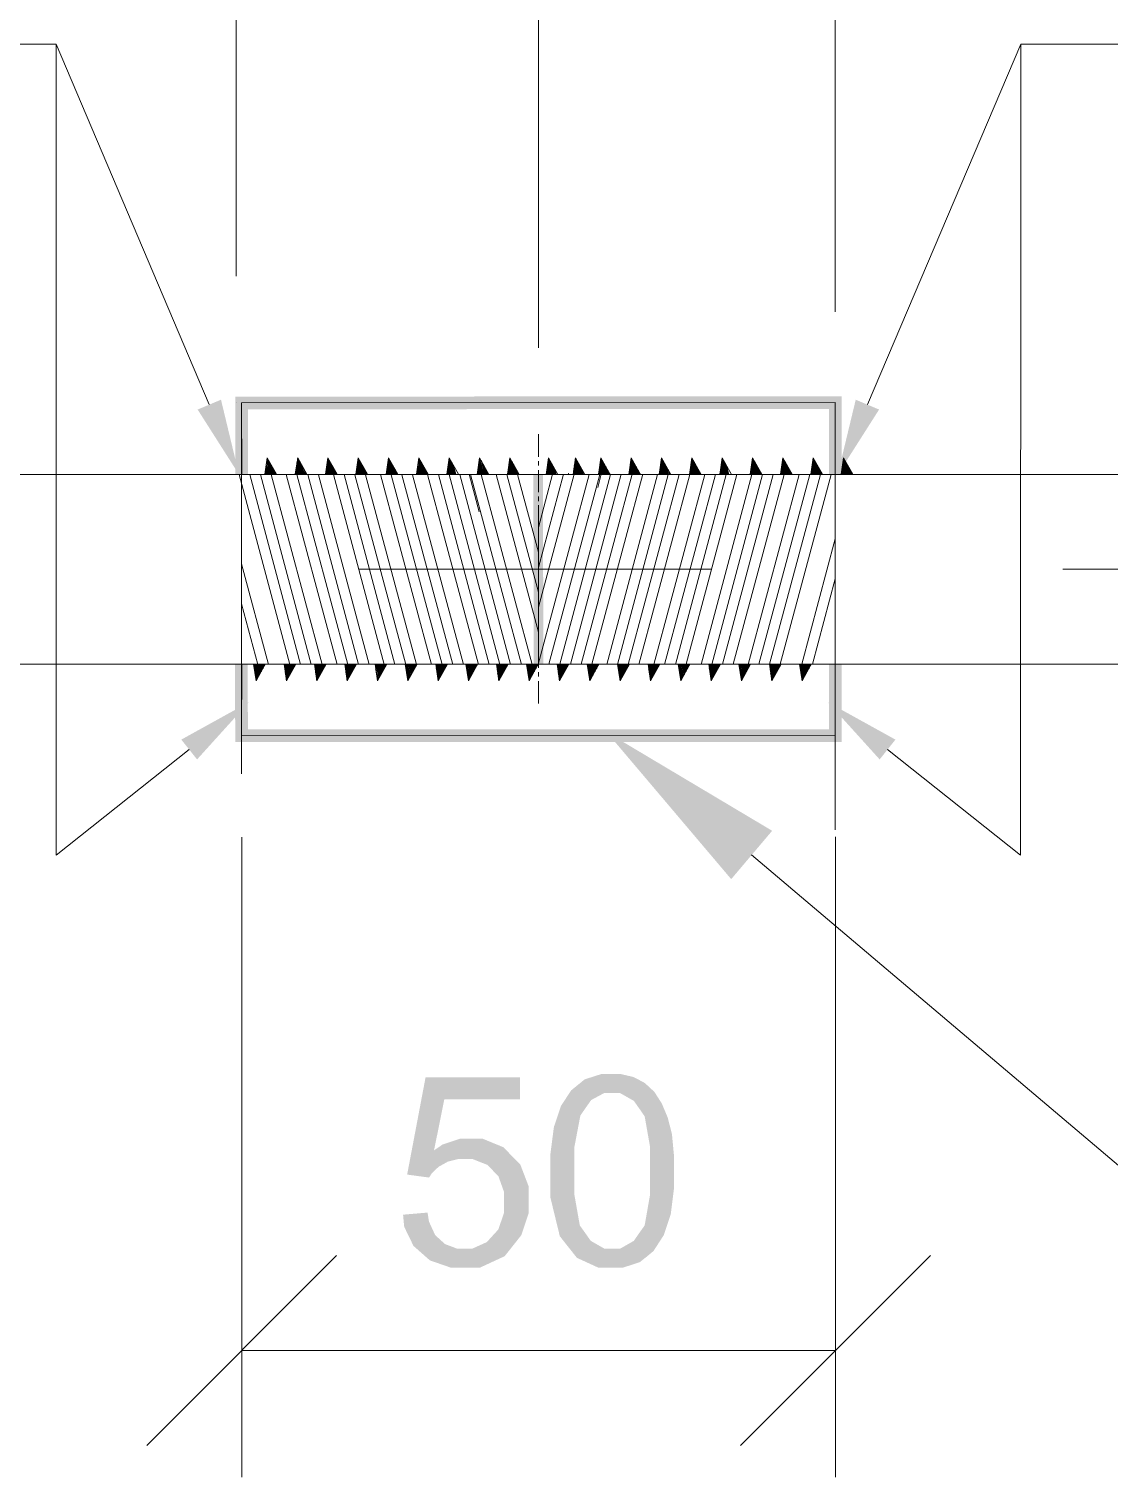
# Model space of a CAD drawing. Header units: millimetres. Extents: x 2 to 579, y 1 to 405.
# Drawn here: x 230.86 to 238.54, y 95.65 to 105.94 of the extents above; entities that cross this region are included whole.
import ezdxf

# ---------------------------------------------------------------- set-up
doc = ezdxf.new("R2010")
doc.units = ezdxf.units.MM
doc.linetypes.add('XKITLINE00', pattern=[0])
doc.layers.add('LinkedObject', color=7, linetype='Continuous', lineweight=0)

# ---------------------------------------------------------------- blocks, each defined once
blk = doc.blocks.new('*A4')
at = {"layer": 'LinkedObject'}
for color, points in [(6, [(232.061, 103.238), (232.227, 103.308), (232.355, 102.776)]), (4, [(236.638, 103.332), (232.418, 103.24), (232.328, 103.33)]), (4, [(232.328, 103.33), (232.419, 102.778), (232.329, 102.778)]), (4, [(232.418, 103.24), (232.419, 102.778), (232.328, 103.33)]), (4, [(236.548, 103.242), (232.418, 103.24), (236.638, 103.332)]), (4, [(236.638, 102.777), (236.548, 103.242), (236.638, 103.332)]), (4, [(236.548, 102.777), (236.548, 103.242), (236.638, 102.777)]), (6, [(236.738, 103.308), (236.904, 103.238), (236.61, 102.776)]), (4, [(234.515, 102.778), (234.518, 101.428), (234.447, 102.777)]), (4, [(234.447, 102.777), (234.518, 101.428), (234.45, 101.428)]), (4, [(232.327, 101.428), (232.418, 100.966), (232.328, 100.876)]), (4, [(232.417, 101.428), (232.418, 100.966), (232.327, 101.428)]), (4, [(236.638, 100.874), (236.548, 101.428), (236.638, 101.428)]), (4, [(236.548, 100.964), (236.548, 101.428), (236.638, 100.874)]), (6, [(232.057, 100.751), (231.945, 100.892), (232.424, 101.157)]), (6, [(237.02, 100.892), (236.908, 100.751), (236.541, 101.157)]), (4, [(232.418, 100.966), (236.548, 100.964), (232.328, 100.876)]), (4, [(232.328, 100.876), (236.548, 100.964), (236.638, 100.874)]), (1, [(236.144, 100.244), (235.853, 99.9), (234.968, 100.945)]), (7, [(234.934, 98.516), (234.949, 98.379), (234.812, 98.477)]), (7, [(235.008, 98.516), (234.949, 98.379), (234.934, 98.516)]), (7, [(234.949, 98.379), (235.008, 98.516), (235.006, 98.379)]), (7, [(235.008, 98.516), (235.064, 98.379), (235.006, 98.379)]), (7, [(235.157, 98.494), (235.008, 98.516), (235.062, 98.516)]), (7, [(235.198, 98.473), (235.008, 98.516), (235.157, 98.494)]), (7, [(235.161, 98.324), (235.008, 98.516), (235.198, 98.473)]), (7, [(235.064, 98.379), (235.008, 98.516), (235.161, 98.324)]), (7, [(233.814, 98.334), (233.55, 97.8), (233.681, 98.492)]), (7, [(234.351, 98.334), (233.681, 98.492), (234.351, 98.492)]), (7, [(233.814, 98.334), (233.681, 98.492), (234.351, 98.334)]), (7, [(234.858, 98.33), (234.715, 98.398), (234.764, 98.438)]), (7, [(234.812, 98.477), (234.949, 98.379), (234.764, 98.438)]), (7, [(234.764, 98.438), (234.949, 98.379), (234.858, 98.33)]), (7, [(235.198, 98.473), (235.2, 98.269), (235.161, 98.324)]), (7, [(235.239, 98.451), (235.2, 98.269), (235.198, 98.473)]), (7, [(235.307, 98.388), (235.2, 98.269), (235.239, 98.451)]), (7, [(233.741, 97.972), (233.55, 97.8), (233.814, 98.334)]), (7, [(234.715, 98.398), (234.824, 98.282), (234.642, 98.286)]), (7, [(234.824, 98.282), (234.715, 98.398), (234.858, 98.33)]), (7, [(235.334, 98.346), (235.2, 98.269), (235.307, 98.388)]), (7, [(235.334, 98.346), (235.238, 98.214), (235.2, 98.269)]), (7, [(235.36, 98.305), (235.238, 98.214), (235.334, 98.346)]), (7, [(235.402, 98.205), (235.238, 98.214), (235.36, 98.305)]), (7, [(234.781, 98.22), (234.568, 97.946), (234.618, 98.212)]), (7, [(234.738, 97.993), (234.568, 97.946), (234.781, 98.22)]), (7, [(234.618, 98.212), (234.568, 97.946), (234.593, 98.139)]), (7, [(234.642, 98.286), (234.824, 98.282), (234.618, 98.212)]), (7, [(234.618, 98.212), (234.824, 98.282), (234.781, 98.22)]), (7, [(235.417, 98.146), (235.277, 97.993), (235.238, 98.214)]), (7, [(235.417, 98.146), (235.238, 98.214), (235.402, 98.205)]), (7, [(235.432, 98.087), (235.277, 97.993), (235.417, 98.146)]), (7, [(233.929, 98.056), (233.741, 97.972), (233.802, 98.014)]), (7, [(233.911, 97.91), (233.741, 97.972), (233.929, 98.056)]), (7, [(233.911, 97.91), (233.929, 98.056), (233.951, 97.91)]), (7, [(233.951, 97.91), (233.929, 98.056), (234.016, 97.91)]), (7, [(233.995, 98.056), (234.016, 97.91), (233.929, 98.056)]), (7, [(234.233, 97.995), (233.995, 98.056), (234.084, 98.056)]), (7, [(234.12, 97.869), (233.995, 98.056), (234.233, 97.995)]), (7, [(234.016, 97.91), (233.995, 98.056), (234.12, 97.869)]), (7, [(234.12, 97.869), (234.233, 97.995), (234.16, 97.828)]), (7, [(234.16, 97.828), (234.233, 97.995), (234.199, 97.787)]), (7, [(234.293, 97.934), (234.199, 97.787), (234.233, 97.995)]), (7, [(234.568, 97.827), (234.738, 97.993), (234.738, 97.827)]), (7, [(234.568, 97.946), (234.738, 97.993), (234.568, 97.827)]), (7, [(235.447, 97.927), (235.277, 97.993), (235.432, 98.087)]), (7, [(235.447, 97.927), (235.277, 97.827), (235.277, 97.993)]), (7, [(233.55, 97.8), (233.741, 97.972), (233.839, 97.892)]), (7, [(233.807, 97.874), (233.55, 97.8), (233.839, 97.892)]), (7, [(233.839, 97.892), (233.741, 97.972), (233.911, 97.91)]), (7, [(234.199, 97.787), (234.293, 97.934), (234.239, 97.675)]), (7, [(234.239, 97.675), (234.293, 97.934), (234.414, 97.715)]), (7, [(234.414, 97.715), (234.293, 97.934), (234.354, 97.872)]), (7, [(235.447, 97.827), (235.277, 97.827), (235.447, 97.927)]), (7, [(233.774, 97.856), (233.55, 97.8), (233.807, 97.874)]), (7, [(233.724, 97.808), (233.55, 97.8), (233.774, 97.856)]), (7, [(233.55, 97.8), (233.724, 97.808), (233.706, 97.779)]), (7, [(234.738, 97.827), (234.568, 97.637), (234.568, 97.827)]), (7, [(234.738, 97.66), (234.568, 97.637), (234.738, 97.827)]), (7, [(235.447, 97.827), (235.277, 97.661), (235.277, 97.827)]), (7, [(235.447, 97.708), (235.277, 97.661), (235.447, 97.827)]), (7, [(234.239, 97.675), (234.414, 97.715), (234.239, 97.604)]), (7, [(234.239, 97.604), (234.414, 97.715), (234.239, 97.53)]), (7, [(234.414, 97.619), (234.239, 97.53), (234.414, 97.715)]), (7, [(235.238, 97.439), (235.447, 97.708), (235.398, 97.443)]), (7, [(235.277, 97.661), (235.447, 97.708), (235.238, 97.439)]), (7, [(235.398, 97.443), (235.447, 97.708), (235.423, 97.516)]), (7, [(234.198, 97.41), (234.414, 97.619), (234.308, 97.302)]), (7, [(234.239, 97.53), (234.414, 97.619), (234.198, 97.41)]), (7, [(234.308, 97.302), (234.414, 97.619), (234.361, 97.369)]), (7, [(234.361, 97.369), (234.414, 97.619), (234.414, 97.527)]), (7, [(234.738, 97.66), (234.702, 97.277), (234.568, 97.637)]), (7, [(234.568, 97.637), (234.702, 97.277), (234.635, 97.362)]), (7, [(234.777, 97.439), (234.702, 97.277), (234.738, 97.66)]), (7, [(233.705, 97.466), (233.521, 97.515), (233.695, 97.53)]), (7, [(233.521, 97.515), (233.654, 97.241), (233.529, 97.429)]), (7, [(233.705, 97.466), (233.654, 97.241), (233.521, 97.515)]), (7, [(233.529, 97.429), (233.654, 97.241), (233.595, 97.293)]), (7, [(233.749, 97.37), (233.654, 97.241), (233.705, 97.466)]), (7, [(234.198, 97.41), (234.308, 97.302), (234.157, 97.365)]), (7, [(234.702, 97.277), (234.777, 97.439), (234.816, 97.384)]), (7, [(234.855, 97.329), (234.702, 97.277), (234.816, 97.384)]), (7, [(235.199, 97.384), (235.301, 97.257), (235.161, 97.329)]), (7, [(235.398, 97.443), (235.199, 97.384), (235.238, 97.439)]), (7, [(235.374, 97.37), (235.199, 97.384), (235.398, 97.443)]), (7, [(235.301, 97.257), (235.199, 97.384), (235.374, 97.37)]), (7, [(233.654, 97.241), (233.749, 97.37), (233.712, 97.19)]), (7, [(233.784, 97.338), (233.712, 97.19), (233.749, 97.37)]), (7, [(233.819, 97.306), (233.712, 97.19), (233.784, 97.338)]), (7, [(233.819, 97.306), (233.954, 97.138), (233.712, 97.19)]), (7, [(233.904, 97.274), (233.954, 97.138), (233.819, 97.306)]), (7, [(233.954, 97.274), (233.954, 97.138), (233.904, 97.274)]), (7, [(233.954, 97.138), (234.308, 97.302), (234.066, 97.138)]), (7, [(234.014, 97.274), (234.308, 97.302), (233.954, 97.138)]), (7, [(234.014, 97.274), (233.954, 97.138), (233.954, 97.274)]), (7, [(234.116, 97.32), (234.308, 97.302), (234.014, 97.274)]), (7, [(234.066, 97.138), (234.308, 97.302), (234.243, 97.22)]), (7, [(234.157, 97.365), (234.308, 97.302), (234.116, 97.32)]), (7, [(234.855, 97.329), (235.008, 97.138), (234.702, 97.277)]), (7, [(234.702, 97.277), (235.008, 97.138), (234.757, 97.208)]), (7, [(234.951, 97.274), (235.008, 97.138), (234.855, 97.329)]), (7, [(235.008, 97.138), (234.951, 97.274), (235.008, 97.274)]), (7, [(235.008, 97.138), (235.065, 97.274), (235.082, 97.138)]), (7, [(235.065, 97.274), (235.008, 97.138), (235.008, 97.274)]), (7, [(235.253, 97.217), (235.065, 97.274), (235.161, 97.329)]), (7, [(235.204, 97.178), (235.065, 97.274), (235.253, 97.217)]), (7, [(235.082, 97.138), (235.065, 97.274), (235.204, 97.178)]), (7, [(235.161, 97.329), (235.301, 97.257), (235.253, 97.217)]), (7, [(233.712, 97.19), (233.954, 97.138), (233.862, 97.138)]), (7, [(234.757, 97.208), (235.008, 97.138), (234.91, 97.138)])]:
    blk.add_hatch(color=color, dxfattribs=at).paths.add_polyline_path(points, flags=17)
at = {"layer": 'LinkedObject', "color": 6, "linetype": 'XKITLINE00', "lineweight": 0}
for p, q in [((232.334, 104.185), (232.334, 112.864)), ((234.483, 103.677), (234.483, 112.864)), ((234.483, 103.962), (234.483, 112.864)), ((236.593, 103.932), (236.593, 112.864)), ((231.055, 105.836), (226.06, 105.836)), ((232.144, 103.273), (231.055, 105.836)), ((231.055, 100.071), (231.055, 105.836)), ((236.821, 103.273), (237.911, 105.836)), ((237.91, 100.071), (237.911, 105.836)), ((237.911, 105.836), (242.906, 105.836)), ((233.21, 102.103), (235.71, 102.103)), ((238.21, 102.103), (251.383, 102.103)), ((232.001, 100.822), (231.055, 100.071)), ((236.964, 100.822), (237.91, 100.071)), ((232.374, 100.198), (232.374, 95.65)), ((236.594, 100.2), (236.594, 95.65)), ((233.049, 97.225), (231.699, 95.875)), ((235.919, 95.875), (237.269, 97.225)), ((232.374, 96.55), (236.594, 96.55))]:
    blk.add_line(p, q, dxfattribs=at)
at = {"layer": 'LinkedObject', "color": 7, "linetype": 'XKITLINE00', "lineweight": 0}
for p, q in [((232.334, 103.285), (232.334, 103.285)), ((234.483, 103.062), (234.483, 103.062)), ((236.593, 103.032), (236.593, 103.032)), ((219.917, 102.777), (249.051, 102.777)), ((234.483, 102.777), (234.483, 102.777)), ((249.051, 101.428), (219.917, 101.428)), ((232.374, 101.098), (232.374, 101.098)), ((236.594, 101.1), (236.594, 101.1)), ((236.594, 96.55), (236.594, 96.55))]:
    blk.add_line(p, q, dxfattribs=at)
at = {"layer": 'LinkedObject', "color": 4, "linetype": 'XKITLINE00', "lineweight": 0}
for p, q in [((232.373, 103.285), (236.593, 103.287)), ((232.374, 102.778), (232.373, 103.285)), ((236.593, 102.777), (236.593, 103.287)), ((236.593, 103.287), (236.593, 100.25)), ((232.373, 103.137), (232.373, 100.649)), ((234.483, 102.4), (234.483, 101.428)), ((232.374, 101.428), (232.373, 100.921)), ((236.593, 101.428), (236.593, 100.919)), ((232.373, 100.921), (236.593, 100.919))]:
    blk.add_line(p, q, dxfattribs=at)
at = {"layer": 'LinkedObject', "color": 9, "linetype": 'XKITLINE00', "lineweight": 0}
for p, q in [((234.483, 102.902), (234.483, 103.062)), ((234.483, 102.84), (234.483, 102.871)), ((234.483, 102.652), (234.483, 102.808)), ((234.483, 102.65), (234.483, 102.778)), ((234.483, 102.59), (234.483, 102.621)), ((234.483, 102.587), (234.483, 102.619)), ((234.483, 102.402), (234.483, 102.558)), ((234.483, 102.4), (234.483, 102.556)), ((234.483, 102.34), (234.483, 102.371)), ((234.483, 102.337), (234.483, 102.369)), ((234.483, 102.152), (234.483, 102.308)), ((234.483, 102.15), (234.483, 102.306)), ((234.483, 102.09), (234.483, 102.121)), ((234.483, 102.087), (234.483, 102.119)), ((234.483, 101.902), (234.483, 102.058)), ((234.483, 101.9), (234.483, 102.056)), ((234.483, 101.84), (234.483, 101.871)), ((234.483, 101.837), (234.483, 101.869)), ((234.483, 101.652), (234.483, 101.808)), ((234.483, 101.65), (234.483, 101.806)), ((234.483, 101.59), (234.483, 101.621)), ((234.483, 101.587), (234.483, 101.619)), ((234.483, 101.402), (234.483, 101.558)), ((234.483, 101.428), (234.483, 101.556)), ((234.483, 101.34), (234.483, 101.371)), ((234.483, 101.149), (234.483, 101.308))]:
    blk.add_line(p, q, dxfattribs=at)
at = {"layer": 'LinkedObject', "color": 1, "linetype": 'XKITLINE00', "lineweight": 0}
for p, q in [((232.556, 102.896), (232.539, 102.778)), ((232.546, 102.829), (232.56, 102.778)), ((232.548, 102.843), (232.566, 102.778)), ((232.549, 102.85), (232.569, 102.778)), ((232.552, 102.865), (232.575, 102.778)), ((232.553, 102.872), (232.578, 102.778)), ((232.555, 102.887), (232.584, 102.778)), ((232.622, 102.778), (232.556, 102.896)), ((232.556, 102.894), (232.587, 102.778)), ((232.566, 102.877), (232.593, 102.778)), ((232.572, 102.867), (232.596, 102.778)), ((232.583, 102.846), (232.602, 102.778)), ((232.589, 102.836), (232.605, 102.778)), ((232.772, 102.896), (232.754, 102.778)), ((232.762, 102.829), (232.776, 102.778)), ((232.764, 102.843), (232.782, 102.778)), ((232.765, 102.851), (232.785, 102.778)), ((232.767, 102.865), (232.791, 102.778)), ((232.768, 102.872), (232.794, 102.778)), ((232.77, 102.887), (232.8, 102.778)), ((232.771, 102.894), (232.803, 102.778)), ((232.837, 102.778), (232.772, 102.896)), ((232.782, 102.877), (232.809, 102.778)), ((232.788, 102.867), (232.812, 102.778)), ((232.799, 102.846), (232.818, 102.778)), ((232.805, 102.836), (232.821, 102.778)), ((232.987, 102.896), (232.97, 102.778)), ((232.977, 102.829), (232.991, 102.778)), ((232.98, 102.844), (232.997, 102.778)), ((232.981, 102.851), (233, 102.778)), ((232.983, 102.865), (233.006, 102.778)), ((232.984, 102.873), (233.009, 102.778)), ((232.986, 102.887), (233.015, 102.778)), ((233.053, 102.778), (232.987, 102.896)), ((232.987, 102.894), (233.018, 102.778)), ((232.998, 102.877), (233.024, 102.778)), ((233.003, 102.866), (233.027, 102.778)), ((233.015, 102.846), (233.033, 102.778)), ((233.021, 102.835), (233.036, 102.778)), ((233.203, 102.896), (233.185, 102.778)), ((233.193, 102.83), (233.207, 102.778)), ((233.195, 102.844), (233.213, 102.778)), ((233.196, 102.851), (233.216, 102.778)), ((233.198, 102.866), (233.222, 102.778)), ((233.199, 102.873), (233.225, 102.778)), ((233.202, 102.887), (233.231, 102.778)), ((233.268, 102.778), (233.203, 102.896)), ((233.203, 102.895), (233.234, 102.778)), ((233.214, 102.876), (233.24, 102.778)), ((233.219, 102.866), (233.243, 102.778)), ((233.231, 102.845), (233.249, 102.778)), ((233.237, 102.835), (233.252, 102.778)), ((233.418, 102.896), (233.401, 102.778)), ((233.409, 102.83), (233.423, 102.778)), ((233.411, 102.844), (233.429, 102.778)), ((233.412, 102.852), (233.432, 102.778)), ((233.414, 102.866), (233.438, 102.778)), ((233.415, 102.873), (233.441, 102.778)), ((233.417, 102.888), (233.447, 102.778)), ((233.484, 102.778), (233.418, 102.896)), ((233.418, 102.895), (233.45, 102.778)), ((233.429, 102.876), (233.456, 102.778)), ((233.435, 102.865), (233.459, 102.778)), ((233.447, 102.845), (233.465, 102.778)), ((233.452, 102.834), (233.468, 102.778)), ((233.634, 102.896), (233.617, 102.778)), ((233.624, 102.83), (233.638, 102.778)), ((233.626, 102.845), (233.644, 102.778)), ((233.627, 102.852), (233.647, 102.778)), ((233.63, 102.866), (233.653, 102.778)), ((233.631, 102.874), (233.656, 102.778)), ((233.633, 102.888), (233.662, 102.778)), ((233.7, 102.778), (233.634, 102.896)), ((233.634, 102.895), (233.665, 102.778)), ((233.645, 102.875), (233.671, 102.778)), ((233.651, 102.865), (233.674, 102.778)), ((233.662, 102.844), (233.68, 102.778)), ((233.668, 102.834), (233.683, 102.778)), ((233.849, 102.896), (233.832, 102.778)), ((233.84, 102.83), (233.854, 102.778)), ((233.842, 102.845), (233.86, 102.778)), ((233.843, 102.852), (233.863, 102.778)), ((233.845, 102.867), (233.869, 102.778)), ((233.846, 102.874), (233.872, 102.778)), ((233.848, 102.888), (233.878, 102.778)), ((233.849, 102.896), (233.881, 102.778)), ((233.915, 102.778), (233.849, 102.896)), ((233.861, 102.875), (233.887, 102.778)), ((233.867, 102.864), (233.89, 102.778)), ((233.878, 102.844), (233.896, 102.778)), ((234.065, 102.896), (234.048, 102.777)), ((234.057, 102.842), (234.075, 102.777)), ((234.058, 102.85), (234.078, 102.777)), ((234.06, 102.864), (234.084, 102.777)), ((234.061, 102.871), (234.087, 102.777)), ((234.063, 102.886), (234.093, 102.777)), ((234.131, 102.777), (234.065, 102.896)), ((234.065, 102.893), (234.096, 102.777)), ((234.075, 102.878), (234.102, 102.777)), ((234.08, 102.868), (234.105, 102.777)), ((234.092, 102.847), (234.111, 102.777)), ((234.098, 102.837), (234.114, 102.777)), ((234.28, 102.896), (234.263, 102.777)), ((234.271, 102.828), (234.284, 102.777)), ((234.273, 102.843), (234.29, 102.777)), ((234.274, 102.85), (234.293, 102.777)), ((234.276, 102.864), (234.299, 102.777)), ((234.277, 102.872), (234.302, 102.777)), ((234.279, 102.886), (234.308, 102.777)), ((234.346, 102.777), (234.28, 102.896)), ((234.28, 102.893), (234.311, 102.777)), ((234.29, 102.878), (234.317, 102.777)), ((234.296, 102.868), (234.32, 102.777)), ((234.308, 102.847), (234.326, 102.777)), ((234.313, 102.836), (234.329, 102.777)), ((234.555, 102.896), (234.538, 102.777)), ((234.545, 102.829), (234.559, 102.777)), ((234.547, 102.843), (234.565, 102.777)), ((234.548, 102.85), (234.568, 102.777)), ((234.55, 102.865), (234.574, 102.777)), ((234.551, 102.872), (234.577, 102.777)), ((234.554, 102.886), (234.583, 102.777)), ((234.621, 102.777), (234.555, 102.896)), ((234.555, 102.894), (234.586, 102.777)), ((234.565, 102.877), (234.592, 102.777)), ((234.571, 102.867), (234.595, 102.777)), ((234.582, 102.846), (234.601, 102.777)), ((234.588, 102.836), (234.604, 102.777)), ((234.746, 102.896), (234.729, 102.777)), ((234.736, 102.829), (234.75, 102.777)), ((234.738, 102.843), (234.756, 102.777)), ((234.739, 102.851), (234.759, 102.777)), ((234.742, 102.865), (234.765, 102.777)), ((234.743, 102.872), (234.768, 102.777)), ((234.745, 102.887), (234.774, 102.777)), ((234.812, 102.777), (234.746, 102.896)), ((234.746, 102.894), (234.777, 102.777)), ((234.756, 102.877), (234.783, 102.777)), ((234.762, 102.867), (234.786, 102.777)), ((234.774, 102.846), (234.792, 102.777)), ((234.779, 102.836), (234.795, 102.777)), ((234.927, 102.896), (234.91, 102.777)), ((234.917, 102.829), (234.931, 102.777)), ((234.92, 102.844), (234.937, 102.777)), ((234.921, 102.851), (234.94, 102.777)), ((234.923, 102.865), (234.946, 102.777)), ((234.924, 102.873), (234.949, 102.777)), ((234.926, 102.887), (234.955, 102.777)), ((234.993, 102.777), (234.927, 102.896)), ((234.927, 102.894), (234.958, 102.777)), ((234.938, 102.877), (234.964, 102.777)), ((234.943, 102.866), (234.967, 102.777)), ((234.955, 102.845), (234.973, 102.777)), ((234.961, 102.835), (234.976, 102.777)), ((235.143, 102.896), (235.125, 102.777)), ((235.133, 102.829), (235.147, 102.777)), ((235.135, 102.844), (235.153, 102.777)), ((235.136, 102.851), (235.156, 102.777)), ((235.138, 102.866), (235.162, 102.777)), ((235.139, 102.873), (235.165, 102.777)), ((235.141, 102.887), (235.171, 102.777)), ((235.208, 102.777), (235.143, 102.896)), ((235.143, 102.895), (235.174, 102.777)), ((235.153, 102.876), (235.18, 102.777)), ((235.159, 102.866), (235.183, 102.777)), ((235.171, 102.845), (235.189, 102.777)), ((235.177, 102.835), (235.192, 102.777)), ((235.358, 102.896), (235.341, 102.777)), ((235.349, 102.83), (235.363, 102.777)), ((235.351, 102.844), (235.369, 102.777)), ((235.352, 102.852), (235.372, 102.777)), ((235.354, 102.866), (235.378, 102.777)), ((235.355, 102.873), (235.381, 102.777)), ((235.357, 102.888), (235.387, 102.777)), ((235.424, 102.777), (235.358, 102.896)), ((235.358, 102.895), (235.39, 102.777)), ((235.369, 102.876), (235.396, 102.777)), ((235.375, 102.865), (235.399, 102.777)), ((235.387, 102.845), (235.405, 102.777)), ((235.392, 102.834), (235.408, 102.777)), ((235.574, 102.896), (235.557, 102.777)), ((235.564, 102.83), (235.578, 102.777)), ((235.566, 102.845), (235.584, 102.777)), ((235.567, 102.852), (235.587, 102.777)), ((235.569, 102.866), (235.593, 102.777)), ((235.571, 102.874), (235.596, 102.777)), ((235.573, 102.888), (235.602, 102.777)), ((235.64, 102.777), (235.574, 102.896)), ((235.574, 102.895), (235.605, 102.777)), ((235.585, 102.875), (235.611, 102.777)), ((235.591, 102.865), (235.614, 102.777)), ((235.602, 102.844), (235.62, 102.777)), ((235.608, 102.834), (235.623, 102.777)), ((235.789, 102.896), (235.772, 102.777)), ((235.78, 102.83), (235.794, 102.777)), ((235.782, 102.845), (235.8, 102.777)), ((235.783, 102.852), (235.803, 102.777)), ((235.785, 102.867), (235.809, 102.777)), ((235.786, 102.874), (235.812, 102.777)), ((235.788, 102.888), (235.818, 102.777)), ((235.789, 102.896), (235.821, 102.777)), ((235.855, 102.777), (235.789, 102.896)), ((235.801, 102.875), (235.827, 102.777)), ((235.807, 102.864), (235.83, 102.777)), ((235.818, 102.844), (235.836, 102.777)), ((236.005, 102.896), (235.988, 102.778)), ((235.997, 102.842), (236.015, 102.778)), ((235.998, 102.85), (236.018, 102.778)), ((236, 102.864), (236.024, 102.778)), ((236.001, 102.871), (236.026, 102.778)), ((236.003, 102.886), (236.032, 102.778)), ((236.004, 102.893), (236.035, 102.778)), ((236.071, 102.778), (236.005, 102.896)), ((236.014, 102.878), (236.041, 102.778)), ((236.02, 102.868), (236.044, 102.778)), ((236.032, 102.847), (236.05, 102.778)), ((236.038, 102.837), (236.053, 102.778)), ((236.22, 102.896), (236.203, 102.778)), ((236.211, 102.828), (236.224, 102.778)), ((236.213, 102.843), (236.23, 102.778)), ((236.214, 102.85), (236.233, 102.778)), ((236.216, 102.864), (236.239, 102.778)), ((236.217, 102.872), (236.242, 102.778)), ((236.219, 102.886), (236.248, 102.778)), ((236.286, 102.778), (236.22, 102.896)), ((236.22, 102.893), (236.251, 102.778)), ((236.23, 102.878), (236.257, 102.778)), ((236.236, 102.868), (236.26, 102.778)), ((236.248, 102.847), (236.266, 102.778)), ((236.253, 102.836), (236.269, 102.778)), ((236.436, 102.896), (236.419, 102.778)), ((236.426, 102.829), (236.44, 102.778)), ((236.428, 102.843), (236.446, 102.778)), ((236.429, 102.85), (236.449, 102.778)), ((236.431, 102.865), (236.455, 102.778)), ((236.433, 102.872), (236.458, 102.778)), ((236.435, 102.887), (236.464, 102.778)), ((236.502, 102.778), (236.436, 102.896)), ((236.436, 102.894), (236.467, 102.778)), ((236.446, 102.877), (236.473, 102.778)), ((236.452, 102.867), (236.476, 102.778)), ((236.463, 102.846), (236.482, 102.778)), ((236.469, 102.836), (236.485, 102.778)), ((236.651, 102.896), (236.634, 102.778)), ((236.642, 102.829), (236.656, 102.778)), ((236.644, 102.843), (236.662, 102.778)), ((236.645, 102.851), (236.665, 102.778)), ((236.647, 102.865), (236.671, 102.778)), ((236.648, 102.872), (236.674, 102.778)), ((236.65, 102.887), (236.68, 102.778)), ((236.717, 102.778), (236.651, 102.896)), ((236.651, 102.894), (236.683, 102.778)), ((236.662, 102.877), (236.689, 102.778)), ((236.668, 102.867), (236.691, 102.778)), ((236.679, 102.846), (236.697, 102.778)), ((236.685, 102.836), (236.7, 102.778)), ((232.355, 102.776), (232.717, 101.426)), ((232.432, 102.776), (232.793, 101.426)), ((232.508, 102.776), (232.869, 101.426)), ((232.539, 102.778), (232.539, 102.778)), ((232.54, 102.785), (232.542, 102.778)), ((232.542, 102.8), (232.548, 102.778)), ((232.543, 102.807), (232.551, 102.778)), ((232.545, 102.821), (232.557, 102.778)), ((232.584, 102.776), (232.945, 101.426)), ((232.601, 102.815), (232.611, 102.778)), ((232.607, 102.805), (232.614, 102.778)), ((232.618, 102.784), (232.62, 102.778)), ((232.691, 102.776), (233.052, 101.426)), ((232.754, 102.778), (232.755, 102.778)), ((232.756, 102.785), (232.758, 102.778)), ((232.758, 102.8), (232.764, 102.778)), ((232.759, 102.807), (232.767, 102.778)), ((232.761, 102.822), (232.773, 102.778)), ((232.767, 102.776), (233.128, 101.426)), ((232.817, 102.815), (232.827, 102.778)), ((232.822, 102.805), (232.83, 102.778)), ((232.834, 102.784), (232.836, 102.778)), ((232.843, 102.776), (233.204, 101.426)), ((232.919, 102.775), (233.281, 101.426)), ((232.97, 102.779), (232.97, 102.778)), ((232.971, 102.786), (232.973, 102.778)), ((232.973, 102.8), (232.979, 102.778)), ((232.974, 102.807), (232.982, 102.778)), ((232.976, 102.822), (232.988, 102.778)), ((233.026, 102.776), (233.387, 101.426)), ((233.032, 102.814), (233.042, 102.778)), ((233.038, 102.804), (233.045, 102.778)), ((233.05, 102.783), (233.051, 102.778)), ((233.102, 102.776), (233.463, 101.426)), ((233.178, 102.775), (233.54, 101.426)), ((233.186, 102.779), (233.186, 102.778)), ((233.187, 102.786), (233.189, 102.778)), ((233.189, 102.801), (233.195, 102.778)), ((233.19, 102.808), (233.198, 102.778)), ((233.192, 102.822), (233.204, 102.778)), ((233.248, 102.814), (233.258, 102.778)), ((233.254, 102.804), (233.261, 102.778)), ((233.254, 102.775), (233.616, 101.426)), ((233.265, 102.783), (233.267, 102.778)), ((233.361, 102.776), (233.722, 101.426)), ((233.401, 102.779), (233.402, 102.778)), ((233.402, 102.786), (233.405, 102.778)), ((233.404, 102.801), (233.411, 102.778)), ((233.405, 102.808), (233.414, 102.778)), ((233.408, 102.823), (233.42, 102.778)), ((233.437, 102.775), (233.798, 101.426)), ((233.464, 102.814), (233.474, 102.778)), ((233.47, 102.803), (233.477, 102.778)), ((233.481, 102.783), (233.483, 102.778)), ((233.513, 102.775), (233.875, 101.426)), ((233.589, 102.775), (233.951, 101.425)), ((233.617, 102.779), (233.617, 102.778)), ((233.618, 102.787), (233.62, 102.778)), ((233.62, 102.801), (233.626, 102.778)), ((233.621, 102.808), (233.629, 102.778)), ((233.623, 102.823), (233.635, 102.778)), ((233.68, 102.813), (233.689, 102.778)), ((233.686, 102.803), (233.692, 102.778)), ((233.695, 102.777), (234.057, 101.427)), ((233.697, 102.782), (233.698, 102.778)), ((233.772, 102.776), (234.133, 101.427)), ((233.832, 102.78), (233.833, 102.778)), ((233.834, 102.787), (233.836, 102.778)), ((233.836, 102.801), (233.842, 102.778)), ((233.837, 102.809), (233.845, 102.778)), ((233.839, 102.823), (233.851, 102.778)), ((233.848, 102.776), (234.209, 101.427)), ((233.924, 102.776), (234.285, 101.426)), ((233.99, 102.778), (234.061, 102.51)), ((234, 102.776), (234.362, 101.426)), ((234.049, 102.785), (234.051, 102.777)), ((234.051, 102.799), (234.057, 102.777)), ((234.052, 102.806), (234.06, 102.777)), ((234.054, 102.821), (234.066, 102.777)), ((234.055, 102.828), (234.069, 102.777)), ((234.076, 102.776), (234.438, 101.426)), ((234.109, 102.816), (234.12, 102.777)), ((234.115, 102.806), (234.122, 102.777)), ((234.126, 102.785), (234.128, 102.777)), ((234.182, 102.777), (234.483, 101.655)), ((234.259, 102.777), (234.483, 101.939)), ((234.263, 102.778), (234.263, 102.777)), ((234.264, 102.785), (234.266, 102.777)), ((234.266, 102.799), (234.272, 102.777)), ((234.267, 102.807), (234.275, 102.777)), ((234.27, 102.821), (234.281, 102.777)), ((234.325, 102.816), (234.335, 102.777)), ((234.331, 102.805), (234.338, 102.777)), ((234.335, 102.777), (234.483, 102.224)), ((234.342, 102.785), (234.344, 102.777)), ((234.479, 102.778), (234.479, 102.777)), ((234.843, 102.777), (234.481, 101.427)), ((234.482, 102.777), (234.482, 102.777)), ((234.737, 102.779), (234.483, 101.833)), ((234.66, 102.779), (234.483, 102.116)), ((234.584, 102.778), (234.483, 102.4)), ((234.54, 102.8), (234.546, 102.777)), ((234.542, 102.807), (234.55, 102.777)), ((234.544, 102.821), (234.556, 102.777)), ((234.546, 102.805), (234.554, 102.777)), ((234.919, 102.777), (234.557, 101.428)), ((234.558, 102.784), (234.56, 102.777)), ((234.6, 102.815), (234.61, 102.777)), ((234.995, 102.777), (234.634, 101.428)), ((234.694, 102.778), (234.695, 102.777)), ((234.696, 102.785), (234.698, 102.777)), ((235.071, 102.778), (234.71, 101.428)), ((234.732, 102.8), (234.738, 102.777)), ((234.733, 102.807), (234.741, 102.777)), ((234.735, 102.822), (234.747, 102.777)), ((234.774, 102.784), (234.776, 102.777)), ((235.148, 102.778), (234.786, 101.428)), ((234.791, 102.815), (234.801, 102.777)), ((234.797, 102.805), (234.804, 102.777)), ((235.224, 102.778), (234.862, 101.429)), ((234.93, 102.778), (234.905, 102.683)), ((234.91, 102.778), (234.91, 102.777)), ((234.911, 102.786), (234.913, 102.777)), ((234.913, 102.8), (234.919, 102.777)), ((234.914, 102.807), (234.922, 102.777)), ((234.916, 102.822), (234.928, 102.777)), ((235.33, 102.776), (234.968, 101.427)), ((234.972, 102.814), (234.982, 102.777)), ((234.978, 102.804), (234.985, 102.777)), ((234.99, 102.783), (234.991, 102.777)), ((235.406, 102.777), (235.044, 101.427)), ((235.482, 102.777), (235.121, 101.427)), ((235.126, 102.779), (235.126, 102.777)), ((235.127, 102.786), (235.129, 102.777)), ((235.129, 102.801), (235.135, 102.777)), ((235.13, 102.808), (235.138, 102.777)), ((235.132, 102.822), (235.144, 102.777)), ((235.188, 102.814), (235.198, 102.777)), ((235.194, 102.804), (235.201, 102.777)), ((235.558, 102.777), (235.197, 101.427)), ((235.205, 102.783), (235.207, 102.777)), ((235.665, 102.777), (235.303, 101.427)), ((235.341, 102.779), (235.342, 102.777)), ((235.342, 102.786), (235.345, 102.777)), ((235.344, 102.801), (235.351, 102.777)), ((235.345, 102.808), (235.354, 102.777)), ((235.348, 102.823), (235.36, 102.777)), ((235.741, 102.777), (235.38, 101.427)), ((235.404, 102.814), (235.414, 102.777)), ((235.41, 102.803), (235.417, 102.777)), ((235.421, 102.782), (235.423, 102.777)), ((235.817, 102.777), (235.456, 101.427)), ((235.893, 102.777), (235.532, 101.428)), ((235.557, 102.779), (235.557, 102.777)), ((235.558, 102.787), (235.56, 102.777)), ((235.56, 102.801), (235.566, 102.777)), ((235.561, 102.808), (235.569, 102.777)), ((235.563, 102.823), (235.575, 102.777)), ((235.62, 102.813), (235.629, 102.777)), ((235.625, 102.803), (235.632, 102.777)), ((235.637, 102.782), (235.638, 102.777)), ((236, 102.777), (235.639, 101.427)), ((235.772, 102.78), (235.773, 102.777)), ((235.773, 102.787), (235.776, 102.777)), ((235.776, 102.801), (235.782, 102.777)), ((235.777, 102.809), (235.785, 102.777)), ((235.779, 102.823), (235.791, 102.777)), ((236.152, 102.777), (235.791, 101.428)), ((236.229, 102.777), (235.867, 101.428)), ((236.335, 102.777), (235.974, 101.427)), ((235.989, 102.785), (235.991, 102.778)), ((235.991, 102.799), (235.997, 102.778)), ((235.992, 102.806), (236, 102.778)), ((235.994, 102.821), (236.006, 102.778)), ((235.995, 102.828), (236.009, 102.778)), ((236.049, 102.816), (236.059, 102.778)), ((236.411, 102.777), (236.05, 101.428)), ((236.055, 102.806), (236.062, 102.778)), ((236.066, 102.785), (236.068, 102.778)), ((236.488, 102.777), (236.126, 101.428)), ((236.564, 102.777), (236.202, 101.428)), ((236.203, 102.778), (236.203, 102.778)), ((236.204, 102.785), (236.206, 102.778)), ((236.206, 102.799), (236.212, 102.778)), ((236.207, 102.807), (236.215, 102.778)), ((236.21, 102.821), (236.221, 102.778)), ((236.265, 102.816), (236.275, 102.778)), ((236.271, 102.805), (236.278, 102.778)), ((236.282, 102.785), (236.284, 102.778)), ((236.419, 102.778), (236.419, 102.778)), ((236.42, 102.785), (236.422, 102.778)), ((236.422, 102.8), (236.428, 102.778)), ((236.423, 102.807), (236.431, 102.778)), ((236.425, 102.821), (236.437, 102.778)), ((236.481, 102.815), (236.491, 102.778)), ((236.486, 102.805), (236.494, 102.778)), ((236.498, 102.784), (236.5, 102.778)), ((236.634, 102.778), (236.635, 102.778)), ((236.635, 102.785), (236.638, 102.778)), ((236.638, 102.8), (236.644, 102.778)), ((236.639, 102.807), (236.647, 102.778)), ((236.641, 102.822), (236.653, 102.778)), ((236.696, 102.815), (236.706, 102.778)), ((236.702, 102.805), (236.709, 102.778)), ((236.714, 102.784), (236.715, 102.778)), ((236.593, 102.318), (236.354, 101.428)), ((232.373, 102.141), (232.565, 101.426)), ((236.593, 102.034), (236.43, 101.428)), ((232.373, 101.857), (232.489, 101.426)), ((232.477, 101.31), (232.459, 101.428)), ((232.461, 101.428), (232.487, 101.329)), ((232.464, 101.428), (232.489, 101.333)), ((232.465, 101.39), (232.483, 101.322)), ((232.47, 101.428), (232.493, 101.34)), ((232.473, 101.428), (232.495, 101.344)), ((232.542, 101.428), (232.477, 101.31)), ((232.479, 101.428), (232.499, 101.351)), ((232.482, 101.428), (232.501, 101.354)), ((232.488, 101.428), (232.506, 101.362)), ((232.491, 101.428), (232.508, 101.365)), ((232.497, 101.428), (232.512, 101.373)), ((232.5, 101.428), (232.514, 101.376)), ((232.506, 101.428), (232.518, 101.384)), ((232.509, 101.428), (232.52, 101.387)), ((232.515, 101.428), (232.524, 101.394)), ((232.518, 101.428), (232.526, 101.398)), ((232.524, 101.428), (232.53, 101.405)), ((232.527, 101.428), (232.532, 101.409)), ((232.533, 101.428), (232.536, 101.416)), ((232.536, 101.428), (232.538, 101.42)), ((232.542, 101.428), (232.542, 101.427)), ((232.692, 101.31), (232.675, 101.428)), ((232.677, 101.428), (232.703, 101.329)), ((232.679, 101.428), (232.705, 101.333)), ((232.68, 101.391), (232.699, 101.322)), ((232.685, 101.428), (232.709, 101.34)), ((232.688, 101.428), (232.711, 101.344)), ((232.758, 101.428), (232.692, 101.31)), ((232.694, 101.428), (232.715, 101.351)), ((232.697, 101.428), (232.717, 101.355)), ((232.703, 101.428), (232.721, 101.362)), ((232.706, 101.428), (232.723, 101.366)), ((232.712, 101.428), (232.727, 101.373)), ((232.715, 101.428), (232.729, 101.376)), ((232.721, 101.428), (232.733, 101.384)), ((232.724, 101.428), (232.735, 101.387)), ((232.73, 101.428), (232.739, 101.395)), ((232.733, 101.428), (232.741, 101.398)), ((232.739, 101.428), (232.745, 101.405)), ((232.742, 101.428), (232.747, 101.409)), ((232.748, 101.428), (232.752, 101.416)), ((232.751, 101.428), (232.754, 101.42)), ((232.757, 101.428), (232.758, 101.427)), ((232.908, 101.31), (232.891, 101.428)), ((232.892, 101.428), (232.919, 101.329)), ((232.895, 101.428), (232.921, 101.333)), ((232.896, 101.393), (232.915, 101.322)), ((232.901, 101.428), (232.925, 101.34)), ((232.904, 101.428), (232.927, 101.344)), ((232.974, 101.428), (232.908, 101.31)), ((232.91, 101.428), (232.931, 101.351)), ((232.913, 101.428), (232.933, 101.355)), ((232.919, 101.428), (232.937, 101.362)), ((232.922, 101.428), (232.939, 101.366)), ((232.928, 101.428), (232.943, 101.373)), ((232.931, 101.428), (232.945, 101.377)), ((232.937, 101.428), (232.949, 101.384)), ((232.94, 101.428), (232.951, 101.387)), ((232.946, 101.428), (232.955, 101.395)), ((232.949, 101.428), (232.957, 101.398)), ((232.955, 101.428), (232.961, 101.406)), ((232.958, 101.428), (232.963, 101.409)), ((232.964, 101.428), (232.967, 101.417)), ((232.967, 101.428), (232.969, 101.42)), ((232.973, 101.428), (232.973, 101.427)), ((233.123, 101.31), (233.106, 101.428)), ((233.108, 101.428), (233.134, 101.33)), ((233.111, 101.428), (233.136, 101.333)), ((233.111, 101.394), (233.13, 101.322)), ((233.117, 101.428), (233.14, 101.34)), ((233.12, 101.428), (233.142, 101.344)), ((233.189, 101.428), (233.123, 101.31)), ((233.126, 101.428), (233.146, 101.351)), ((233.129, 101.428), (233.148, 101.355)), ((233.135, 101.428), (233.152, 101.362)), ((233.138, 101.428), (233.154, 101.366)), ((233.144, 101.428), (233.158, 101.373)), ((233.147, 101.428), (233.161, 101.377)), ((233.153, 101.428), (233.165, 101.384)), ((233.156, 101.428), (233.167, 101.388)), ((233.162, 101.428), (233.171, 101.395)), ((233.165, 101.428), (233.173, 101.399)), ((233.171, 101.428), (233.177, 101.406)), ((233.174, 101.428), (233.179, 101.409)), ((233.18, 101.428), (233.183, 101.417)), ((233.183, 101.428), (233.185, 101.42)), ((233.189, 101.428), (233.189, 101.428)), ((233.339, 101.31), (233.322, 101.428)), ((233.324, 101.428), (233.35, 101.33)), ((233.326, 101.395), (233.346, 101.322)), ((233.327, 101.428), (233.352, 101.333)), ((233.333, 101.428), (233.356, 101.341)), ((233.336, 101.428), (233.358, 101.344)), ((233.405, 101.428), (233.339, 101.31)), ((233.342, 101.428), (233.362, 101.351)), ((233.344, 101.428), (233.364, 101.355)), ((233.35, 101.428), (233.368, 101.362)), ((233.353, 101.428), (233.37, 101.366)), ((233.359, 101.428), (233.374, 101.373)), ((233.362, 101.428), (233.376, 101.377)), ((233.368, 101.428), (233.38, 101.384)), ((233.371, 101.428), (233.382, 101.388)), ((233.377, 101.428), (233.386, 101.395)), ((233.38, 101.428), (233.388, 101.399)), ((233.386, 101.428), (233.392, 101.406)), ((233.389, 101.428), (233.394, 101.41)), ((233.395, 101.428), (233.398, 101.417)), ((233.398, 101.428), (233.4, 101.42)), ((233.404, 101.428), (233.404, 101.428)), ((233.554, 101.31), (233.537, 101.428)), ((233.539, 101.428), (233.565, 101.33)), ((233.542, 101.428), (233.568, 101.333)), ((233.542, 101.396), (233.561, 101.323)), ((233.548, 101.428), (233.572, 101.341)), ((233.551, 101.428), (233.574, 101.344)), ((233.62, 101.428), (233.554, 101.31)), ((233.557, 101.428), (233.578, 101.352)), ((233.56, 101.428), (233.58, 101.355)), ((233.566, 101.428), (233.584, 101.363)), ((233.569, 101.428), (233.586, 101.366)), ((233.575, 101.428), (233.59, 101.373)), ((233.578, 101.428), (233.592, 101.377)), ((233.584, 101.428), (233.596, 101.384)), ((233.587, 101.428), (233.598, 101.388)), ((233.593, 101.428), (233.602, 101.395)), ((233.596, 101.428), (233.604, 101.399)), ((233.602, 101.428), (233.608, 101.406)), ((233.605, 101.428), (233.61, 101.41)), ((233.611, 101.428), (233.614, 101.417)), ((233.614, 101.428), (233.616, 101.421)), ((233.62, 101.428), (233.62, 101.428)), ((233.77, 101.31), (233.753, 101.428)), ((233.755, 101.428), (233.781, 101.33)), ((233.757, 101.397), (233.777, 101.323)), ((233.758, 101.428), (233.783, 101.334)), ((233.764, 101.428), (233.787, 101.341)), ((233.767, 101.428), (233.789, 101.345)), ((233.836, 101.428), (233.77, 101.31)), ((233.773, 101.428), (233.793, 101.352)), ((233.776, 101.428), (233.795, 101.355)), ((233.782, 101.428), (233.799, 101.363)), ((233.785, 101.428), (233.801, 101.366)), ((233.791, 101.428), (233.805, 101.374)), ((233.794, 101.428), (233.807, 101.377)), ((233.8, 101.428), (233.811, 101.384)), ((233.803, 101.428), (233.813, 101.388)), ((233.809, 101.428), (233.818, 101.395)), ((233.812, 101.428), (233.82, 101.399)), ((233.818, 101.428), (233.824, 101.406)), ((233.821, 101.428), (233.826, 101.41)), ((233.827, 101.428), (233.83, 101.417)), ((233.83, 101.428), (233.832, 101.421)), ((233.985, 101.31), (233.968, 101.428)), ((233.969, 101.428), (233.996, 101.329)), ((233.972, 101.428), (233.998, 101.332)), ((233.974, 101.388), (233.992, 101.321)), ((233.978, 101.428), (234.002, 101.34)), ((233.981, 101.428), (234.004, 101.343)), ((234.051, 101.428), (233.985, 101.31)), ((233.987, 101.428), (234.008, 101.351)), ((233.99, 101.428), (234.01, 101.354)), ((233.996, 101.428), (234.014, 101.361)), ((233.999, 101.428), (234.016, 101.365)), ((234.005, 101.428), (234.02, 101.372)), ((234.008, 101.428), (234.022, 101.376)), ((234.014, 101.428), (234.026, 101.383)), ((234.017, 101.428), (234.028, 101.387)), ((234.023, 101.428), (234.032, 101.394)), ((234.026, 101.428), (234.034, 101.398)), ((234.032, 101.428), (234.038, 101.405)), ((234.035, 101.428), (234.041, 101.409)), ((234.041, 101.428), (234.045, 101.416)), ((234.044, 101.428), (234.047, 101.419)), ((234.05, 101.428), (234.051, 101.427)), ((234.201, 101.31), (234.184, 101.428)), ((234.185, 101.428), (234.212, 101.329)), ((234.188, 101.428), (234.214, 101.333)), ((234.189, 101.389), (234.208, 101.322)), ((234.194, 101.428), (234.218, 101.34)), ((234.197, 101.428), (234.22, 101.343)), ((234.267, 101.428), (234.201, 101.31)), ((234.203, 101.428), (234.224, 101.351)), ((234.206, 101.428), (234.226, 101.354)), ((234.212, 101.428), (234.23, 101.362)), ((234.215, 101.428), (234.232, 101.365)), ((234.221, 101.428), (234.236, 101.372)), ((234.224, 101.428), (234.238, 101.376)), ((234.23, 101.428), (234.242, 101.383)), ((234.233, 101.428), (234.244, 101.387)), ((234.239, 101.428), (234.248, 101.394)), ((234.242, 101.428), (234.25, 101.398)), ((234.248, 101.428), (234.254, 101.405)), ((234.251, 101.428), (234.256, 101.409)), ((234.257, 101.428), (234.26, 101.416)), ((234.26, 101.428), (234.262, 101.42)), ((234.266, 101.428), (234.266, 101.427)), ((234.417, 101.31), (234.399, 101.428)), ((234.401, 101.428), (234.427, 101.329)), ((234.404, 101.428), (234.429, 101.333)), ((234.405, 101.39), (234.423, 101.322)), ((234.41, 101.428), (234.433, 101.34)), ((234.413, 101.428), (234.435, 101.344)), ((234.482, 101.428), (234.417, 101.31)), ((234.419, 101.428), (234.439, 101.351)), ((234.422, 101.428), (234.441, 101.354)), ((234.428, 101.428), (234.445, 101.362)), ((234.431, 101.428), (234.448, 101.365)), ((234.437, 101.428), (234.452, 101.373)), ((234.44, 101.428), (234.454, 101.376)), ((234.446, 101.428), (234.458, 101.383)), ((234.449, 101.428), (234.46, 101.387)), ((234.455, 101.428), (234.464, 101.394)), ((234.458, 101.428), (234.466, 101.398)), ((234.464, 101.428), (234.47, 101.405)), ((234.467, 101.428), (234.472, 101.409)), ((234.473, 101.428), (234.476, 101.416)), ((234.476, 101.428), (234.478, 101.42)), ((234.482, 101.428), (234.482, 101.427)), ((234.632, 101.31), (234.615, 101.428)), ((234.616, 101.428), (234.643, 101.329)), ((234.619, 101.428), (234.645, 101.333)), ((234.62, 101.391), (234.639, 101.322)), ((234.625, 101.428), (234.649, 101.34)), ((234.628, 101.428), (234.651, 101.344)), ((234.698, 101.428), (234.632, 101.31)), ((234.634, 101.428), (234.655, 101.351)), ((234.637, 101.428), (234.657, 101.355)), ((234.643, 101.428), (234.661, 101.362)), ((234.646, 101.428), (234.663, 101.365)), ((234.652, 101.428), (234.667, 101.373)), ((234.655, 101.428), (234.669, 101.376)), ((234.661, 101.428), (234.673, 101.384)), ((234.664, 101.428), (234.675, 101.387)), ((234.67, 101.428), (234.679, 101.395)), ((234.673, 101.428), (234.681, 101.398)), ((234.679, 101.428), (234.685, 101.405)), ((234.682, 101.428), (234.687, 101.409)), ((234.688, 101.428), (234.691, 101.416)), ((234.691, 101.428), (234.693, 101.42)), ((234.697, 101.428), (234.698, 101.427)), ((234.848, 101.31), (234.83, 101.428)), ((234.832, 101.428), (234.859, 101.329)), ((234.835, 101.428), (234.861, 101.333)), ((234.836, 101.392), (234.855, 101.322)), ((234.841, 101.428), (234.865, 101.34)), ((234.844, 101.428), (234.867, 101.344)), ((234.913, 101.428), (234.848, 101.31)), ((234.85, 101.428), (234.871, 101.351)), ((234.853, 101.428), (234.873, 101.355)), ((234.859, 101.428), (234.877, 101.362)), ((234.862, 101.428), (234.879, 101.366)), ((234.868, 101.428), (234.883, 101.373)), ((234.871, 101.428), (234.885, 101.377)), ((234.877, 101.428), (234.889, 101.384)), ((234.88, 101.428), (234.891, 101.387)), ((234.886, 101.428), (234.895, 101.395)), ((234.889, 101.428), (234.897, 101.398)), ((234.895, 101.428), (234.901, 101.406)), ((234.898, 101.428), (234.903, 101.409)), ((234.904, 101.428), (234.907, 101.416)), ((234.907, 101.428), (234.909, 101.42)), ((234.913, 101.428), (234.913, 101.427)), ((235.063, 101.31), (235.046, 101.428)), ((235.048, 101.428), (235.074, 101.329)), ((235.051, 101.428), (235.076, 101.333)), ((235.051, 101.394), (235.07, 101.322)), ((235.057, 101.428), (235.08, 101.34)), ((235.06, 101.428), (235.082, 101.344)), ((235.129, 101.428), (235.063, 101.31)), ((235.066, 101.428), (235.086, 101.351)), ((235.069, 101.428), (235.088, 101.355)), ((235.075, 101.428), (235.092, 101.362)), ((235.078, 101.428), (235.094, 101.366)), ((235.084, 101.428), (235.098, 101.373)), ((235.087, 101.428), (235.1, 101.377)), ((235.093, 101.428), (235.105, 101.384)), ((235.096, 101.428), (235.107, 101.388)), ((235.102, 101.428), (235.111, 101.395)), ((235.105, 101.428), (235.113, 101.398)), ((235.111, 101.428), (235.117, 101.406)), ((235.114, 101.428), (235.119, 101.409)), ((235.12, 101.428), (235.123, 101.417)), ((235.123, 101.428), (235.125, 101.42)), ((235.129, 101.428), (235.129, 101.428)), ((235.279, 101.31), (235.262, 101.428)), ((235.263, 101.428), (235.29, 101.33)), ((235.266, 101.428), (235.292, 101.333)), ((235.266, 101.395), (235.286, 101.322)), ((235.272, 101.428), (235.296, 101.341)), ((235.275, 101.428), (235.298, 101.344)), ((235.345, 101.428), (235.279, 101.31)), ((235.281, 101.428), (235.302, 101.351)), ((235.284, 101.428), (235.304, 101.355)), ((235.29, 101.428), (235.308, 101.362)), ((235.293, 101.428), (235.31, 101.366)), ((235.299, 101.428), (235.314, 101.373)), ((235.302, 101.428), (235.316, 101.377)), ((235.308, 101.428), (235.32, 101.384)), ((235.311, 101.428), (235.322, 101.388)), ((235.317, 101.428), (235.326, 101.395)), ((235.32, 101.428), (235.328, 101.399)), ((235.326, 101.428), (235.332, 101.406)), ((235.329, 101.428), (235.334, 101.41)), ((235.335, 101.428), (235.338, 101.417)), ((235.338, 101.428), (235.34, 101.42)), ((235.344, 101.428), (235.344, 101.428)), ((235.494, 101.31), (235.477, 101.428)), ((235.479, 101.428), (235.505, 101.33)), ((235.482, 101.428), (235.507, 101.333)), ((235.482, 101.396), (235.501, 101.323)), ((235.488, 101.428), (235.512, 101.341)), ((235.491, 101.428), (235.514, 101.344)), ((235.56, 101.428), (235.494, 101.31)), ((235.497, 101.428), (235.518, 101.352)), ((235.5, 101.428), (235.52, 101.355)), ((235.506, 101.428), (235.524, 101.362)), ((235.509, 101.428), (235.526, 101.366)), ((235.515, 101.428), (235.53, 101.373)), ((235.518, 101.428), (235.532, 101.377)), ((235.524, 101.428), (235.536, 101.384)), ((235.527, 101.428), (235.538, 101.388)), ((235.533, 101.428), (235.542, 101.395)), ((235.536, 101.428), (235.544, 101.399)), ((235.542, 101.428), (235.548, 101.406)), ((235.545, 101.428), (235.55, 101.41)), ((235.551, 101.428), (235.554, 101.417)), ((235.554, 101.428), (235.556, 101.421)), ((235.56, 101.428), (235.56, 101.428)), ((235.71, 101.31), (235.693, 101.428)), ((235.695, 101.428), (235.721, 101.33)), ((235.697, 101.397), (235.717, 101.323)), ((235.698, 101.428), (235.723, 101.334)), ((235.704, 101.428), (235.727, 101.341)), ((235.707, 101.428), (235.729, 101.344)), ((235.776, 101.428), (235.71, 101.31)), ((235.713, 101.428), (235.733, 101.352)), ((235.716, 101.428), (235.735, 101.355)), ((235.722, 101.428), (235.739, 101.363)), ((235.725, 101.428), (235.741, 101.366)), ((235.731, 101.428), (235.745, 101.374)), ((235.734, 101.428), (235.747, 101.377)), ((235.74, 101.428), (235.751, 101.384)), ((235.743, 101.428), (235.753, 101.388)), ((235.749, 101.428), (235.757, 101.395)), ((235.752, 101.428), (235.76, 101.399)), ((235.758, 101.428), (235.764, 101.406)), ((235.761, 101.428), (235.766, 101.41)), ((235.767, 101.428), (235.77, 101.417)), ((235.77, 101.428), (235.772, 101.421)), ((235.925, 101.31), (235.908, 101.428)), ((235.909, 101.428), (235.936, 101.329)), ((235.912, 101.428), (235.938, 101.332)), ((235.914, 101.388), (235.932, 101.321)), ((235.918, 101.428), (235.942, 101.34)), ((235.921, 101.428), (235.944, 101.343)), ((235.991, 101.428), (235.925, 101.31)), ((235.927, 101.428), (235.948, 101.351)), ((235.93, 101.428), (235.95, 101.354)), ((235.936, 101.428), (235.954, 101.361)), ((235.939, 101.428), (235.956, 101.365)), ((235.945, 101.428), (235.96, 101.372)), ((235.948, 101.428), (235.962, 101.376)), ((235.954, 101.428), (235.966, 101.383)), ((235.957, 101.428), (235.968, 101.387)), ((235.963, 101.428), (235.972, 101.394)), ((235.966, 101.428), (235.974, 101.398)), ((235.972, 101.428), (235.978, 101.405)), ((235.975, 101.428), (235.98, 101.409)), ((235.981, 101.428), (235.984, 101.416)), ((235.984, 101.428), (235.987, 101.42)), ((235.99, 101.428), (235.991, 101.427)), ((236.141, 101.31), (236.124, 101.428)), ((236.125, 101.428), (236.152, 101.329)), ((236.128, 101.428), (236.154, 101.333)), ((236.129, 101.389), (236.148, 101.322)), ((236.134, 101.428), (236.158, 101.34)), ((236.137, 101.428), (236.16, 101.343)), ((236.207, 101.428), (236.141, 101.31)), ((236.143, 101.428), (236.164, 101.351)), ((236.146, 101.428), (236.166, 101.354)), ((236.152, 101.428), (236.17, 101.362)), ((236.155, 101.428), (236.172, 101.365)), ((236.161, 101.428), (236.176, 101.372)), ((236.164, 101.428), (236.178, 101.376)), ((236.17, 101.428), (236.182, 101.383)), ((236.173, 101.428), (236.184, 101.387)), ((236.179, 101.428), (236.188, 101.394)), ((236.182, 101.428), (236.19, 101.398)), ((236.188, 101.428), (236.194, 101.405)), ((236.191, 101.428), (236.196, 101.409)), ((236.197, 101.428), (236.2, 101.416)), ((236.2, 101.428), (236.202, 101.42)), ((236.206, 101.428), (236.206, 101.427)), ((236.357, 101.31), (236.339, 101.428)), ((236.341, 101.428), (236.367, 101.329)), ((236.344, 101.428), (236.369, 101.333)), ((236.345, 101.39), (236.363, 101.322)), ((236.35, 101.428), (236.373, 101.34)), ((236.353, 101.428), (236.375, 101.344)), ((236.422, 101.428), (236.357, 101.31)), ((236.359, 101.428), (236.379, 101.351)), ((236.362, 101.428), (236.381, 101.354)), ((236.368, 101.428), (236.385, 101.362)), ((236.371, 101.428), (236.387, 101.365)), ((236.377, 101.428), (236.391, 101.373)), ((236.38, 101.428), (236.394, 101.376)), ((236.386, 101.428), (236.398, 101.384)), ((236.389, 101.428), (236.4, 101.387)), ((236.395, 101.428), (236.404, 101.394)), ((236.398, 101.428), (236.406, 101.398)), ((236.404, 101.428), (236.41, 101.405)), ((236.407, 101.428), (236.412, 101.409)), ((236.413, 101.428), (236.416, 101.416)), ((236.416, 101.428), (236.418, 101.42)), ((236.422, 101.428), (236.422, 101.427)), ((232.468, 101.366), (232.481, 101.318)), ((232.476, 101.317), (232.477, 101.311)), ((232.684, 101.367), (232.697, 101.318)), ((232.691, 101.318), (232.693, 101.311)), ((232.899, 101.368), (232.913, 101.318)), ((232.906, 101.319), (232.908, 101.311)), ((233.115, 101.369), (233.128, 101.319)), ((233.122, 101.32), (233.124, 101.311)), ((233.33, 101.37), (233.344, 101.319)), ((233.337, 101.321), (233.34, 101.312)), ((233.545, 101.371), (233.559, 101.319)), ((233.553, 101.322), (233.555, 101.312)), ((233.761, 101.372), (233.775, 101.319)), ((233.768, 101.323), (233.771, 101.312)), ((233.978, 101.364), (233.99, 101.318)), ((233.985, 101.315), (233.986, 101.311)), ((234.193, 101.365), (234.206, 101.318)), ((234.2, 101.316), (234.202, 101.311)), ((234.408, 101.366), (234.421, 101.318)), ((234.416, 101.317), (234.417, 101.311)), ((234.624, 101.367), (234.637, 101.318)), ((234.631, 101.318), (234.633, 101.311)), ((234.839, 101.368), (234.852, 101.318)), ((234.846, 101.319), (234.848, 101.311)), ((235.055, 101.369), (235.068, 101.319)), ((235.062, 101.32), (235.064, 101.311)), ((235.27, 101.37), (235.284, 101.319)), ((235.277, 101.321), (235.28, 101.311)), ((235.485, 101.371), (235.499, 101.319)), ((235.493, 101.322), (235.495, 101.312)), ((235.701, 101.372), (235.715, 101.319)), ((235.708, 101.323), (235.711, 101.312)), ((235.918, 101.364), (235.93, 101.318)), ((235.925, 101.315), (235.926, 101.311)), ((236.133, 101.365), (236.146, 101.318)), ((236.14, 101.316), (236.141, 101.311)), ((236.348, 101.366), (236.361, 101.318)), ((236.356, 101.317), (236.357, 101.311)), ((235.998, 100.072), (241.104, 95.746))]:
    blk.add_line(p, q, dxfattribs=at)
at = {"layer": 'LinkedObject', "color": 15, "linetype": 'XKITLINE00', "lineweight": 0}
blk.add_line((236.076, 102.777), (235.715, 101.427), dxfattribs=at)

msp = doc.modelspace()

# ---------------------------------------------------------------- block references
at = {"lineweight": 0}
msp.add_blockref('*A4', (0, 0), dxfattribs=at)

doc.saveas('drawing.dxf')
